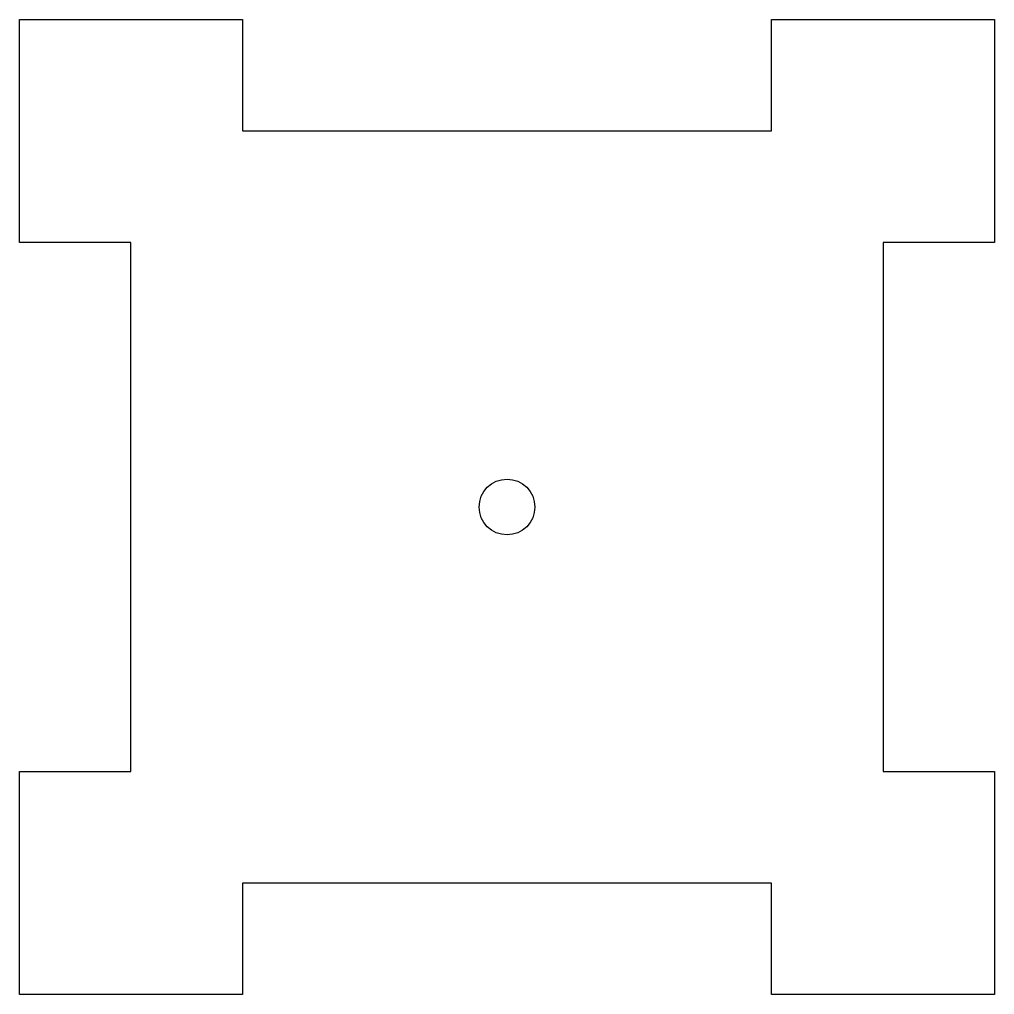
# Model space of a CAD drawing. Header units: inches. Extents: x -0.88 to 0.88, y -0.88 to 0.88.
import ezdxf

# ---------------------------------------------------------------- set-up
doc = ezdxf.new("R2010")
doc.units = ezdxf.units.IN
doc.layers.get('0').update_dxf_attribs({"linetype": 'CONTINUOUS'})

msp = doc.modelspace()

# ---------------------------------------------------------------- linework, layer by layer
msp.add_lwpolyline([(-0.475, 0.875), (-0.475, 0.675), (0.475, 0.675), (0.475, 0.875), (0.875, 0.875), (0.875, 0.475), (0.675, 0.475), (0.675, -0.475), (0.875, -0.475), (0.875, -0.875), (0.475, -0.875), (0.475, -0.675), (-0.475, -0.675), (-0.475, -0.875), (-0.875, -0.875), (-0.875, -0.475), (-0.675, -0.475), (-0.675, 0.475), (-0.875, 0.475), (-0.875, 0.875)], close=True)
msp.add_circle((0, 0), 0.05)

doc.saveas('drawing.dxf')
